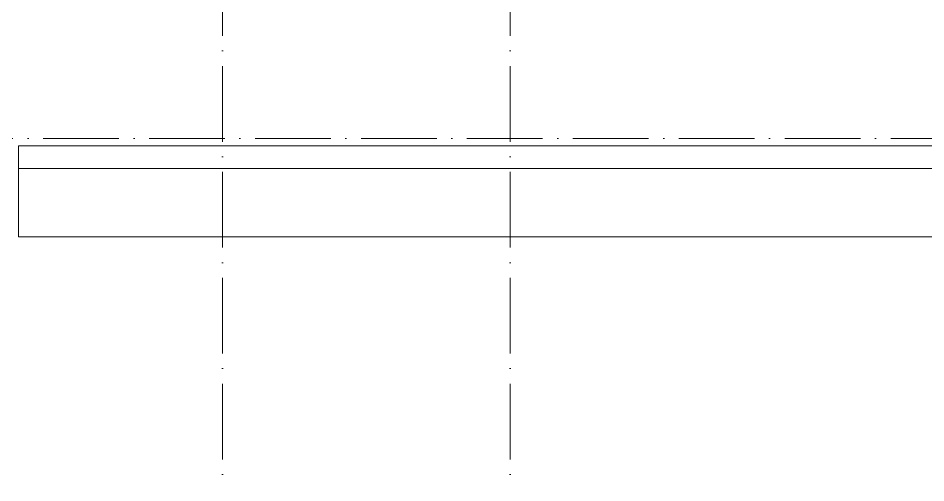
# Model space of a CAD drawing. Header units: millimetres. Extents: x -4940 to 55609, y -15283 to 93540.
# Drawn here: x 23599 to 29597, y 84323 to 87395 of the extents above; entities that cross this region are included whole.
import ezdxf

# ---------------------------------------------------------------- set-up
doc = ezdxf.new("R2010")
doc.units = ezdxf.units.MM
doc.linetypes.add('Grid Line', pattern=[14, 10, -2, 0, -2])
for name, color, linetype, lineweight in [('NET CATConcrete', 3, 'Continuous', 5), ('NET-THAY', 2, 'Continuous', 15), ('TRUC', 225, 'Continuous', 5)]:
    doc.layers.add(name, color=color, linetype=linetype, lineweight=lineweight)

msp = doc.modelspace()

# ---------------------------------------------------------------- linework, layer by layer
at = {"layer": 'NET CATConcrete'}
for p, q in [((30999.9, 86400), (23599.9, 86400)), ((23599.9, 86400), (23599.9, 85950)), ((30999.9, 85950), (23599.9, 85950))]:
    msp.add_line(p, q, dxfattribs=at)
at = {"layer": 'NET-THAY', "lineweight": 9}
for p, q in [((23599.9, 86550), (23599.9, 86400)), ((23599.9, 86550), (30999.9, 86550)), ((31299.9, 86400), (23599.9, 86400))]:
    msp.add_line(p, q, dxfattribs=at)
at = {"layer": 'TRUC', "linetype": 'Grid Line', "ltscale": 50}
for p, q in [((24949.9, -12136), (24949.9, 93540.4)), ((26849.9, -12136), (26849.9, 93540.4)), ((-4939.7, 86600), (51521, 86600))]:
    msp.add_line(p, q, dxfattribs=at)

doc.saveas('drawing.dxf')
